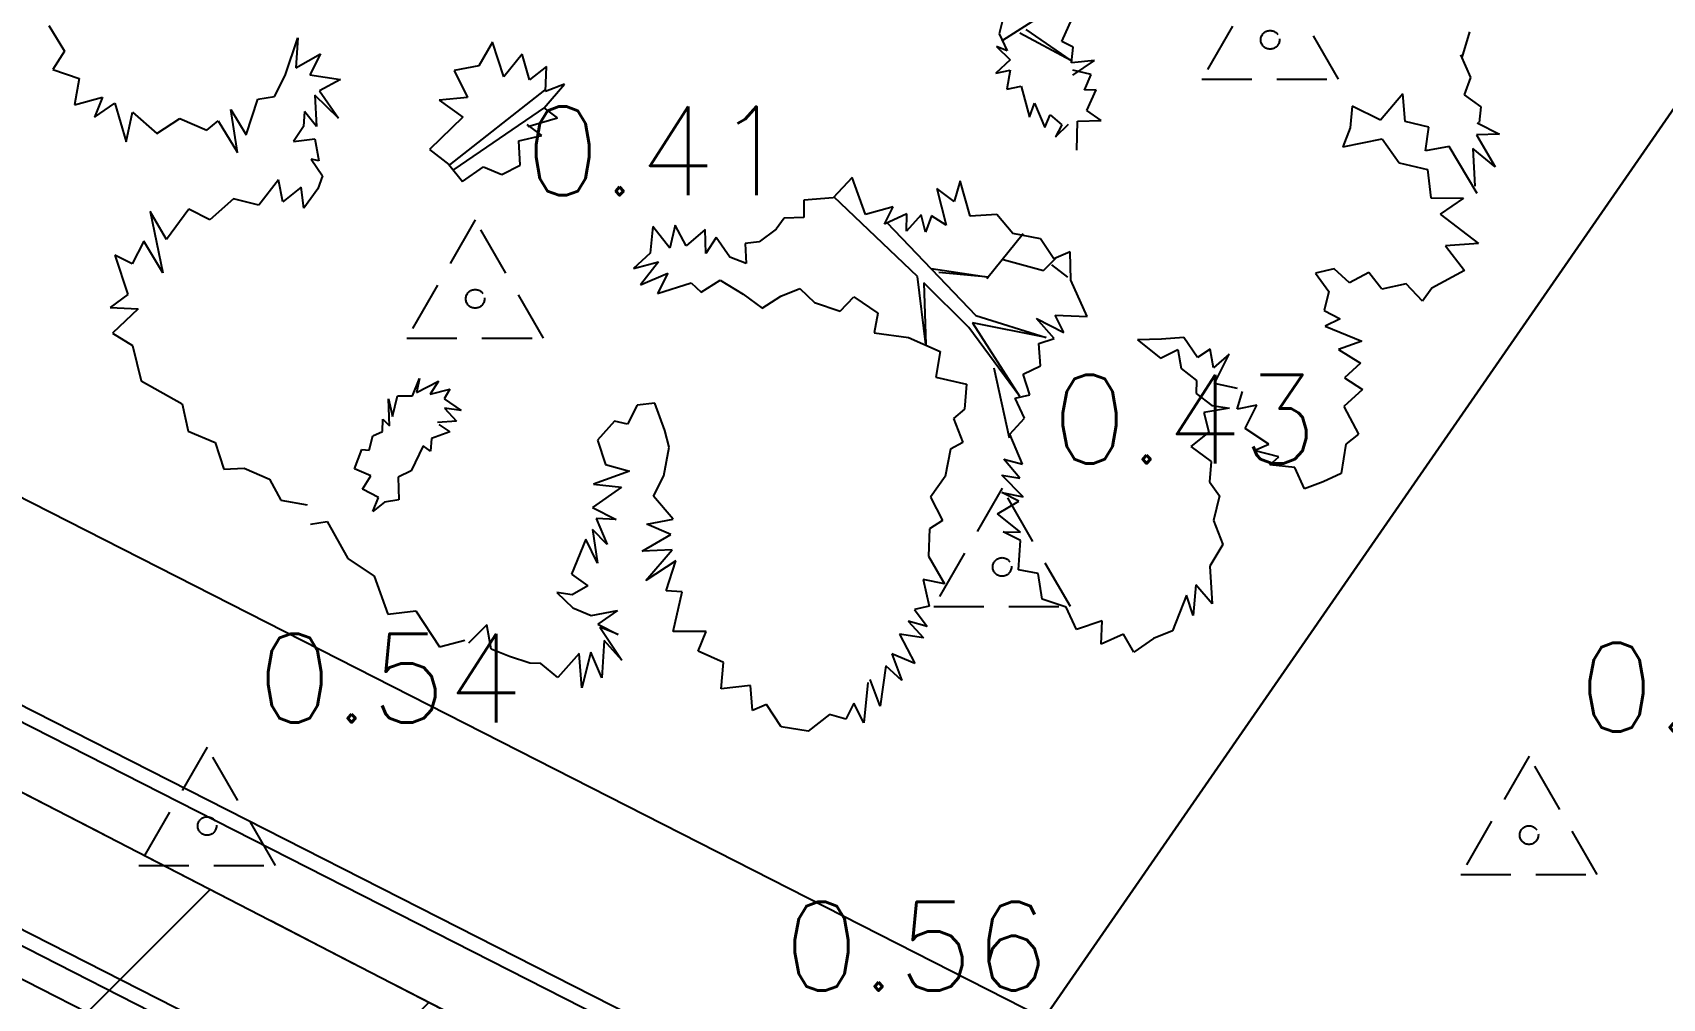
# Model space of a CAD drawing. Header units: metres. Extents: x 543100 to 543604, y 9574012 to 9574398.
# Drawn here: x 543260.08 to 543271.11, y 9574297.28 to 9574303.81 of the extents above; entities that cross this region are included whole.
import ezdxf

# ---------------------------------------------------------------- set-up
doc = ezdxf.new("R2010")
doc.units = ezdxf.units.M
doc.header["$LTSCALE"] = 0.1
for name, pattern in [('CONTINUO', [0]), ('DASHED2', [9.524999999999999, 6.35, -3.175]), ('HIDDEN', [9.524999999999999, 6.35, -3.175])]:
    doc.linetypes.add(name, pattern=pattern)
for name, color, linetype in [('#PROJ_PLATOS', 2, 'HIDDEN'), ('C-TOPO-TEXT', 7, 'Continuous'), ('HACHURA', 1, 'Continuous'), ('IMPL_MEIO FIO', 8, 'Continuous'), ('IMPL_VEGETAÇÃO', 8, 'Continuous'), ('IMPLANTAÇÃO', 1, 'Continuous'), ('MalhaTriTG', 7, 'CONTINUO'), ('PROJ_PLATOS', 2, 'DASHED2'), ('XREF_IMPLNTACAO', 2, 'Continuous')]:
    doc.layers.add(name, color=color, linetype=linetype)
doc.layers.get('IMPLANTAÇÃO').off()
doc.styles.get("Standard").update_dxf_attribs({"font": 'simplex.shx'})

# ---------------------------------------------------------------- blocks, each defined once
blk = doc.blocks.new('A$C76815E95')
at = {"layer": 'HACHURA'}
h = blk.add_hatch(dxfattribs=at)
h.set_pattern_fill('ANSI31', color=1, scale=0.5, style=0)
h.set_pattern_definition([(45, (-56.71623454557266, -140.2760906778276), (-1.122532015133644, 1.122532015133644), [])])
h.paths.add_polyline_path([(78.50253660278395, -21.53023425675929), (78.1706479433924, -22.02040452882648), (30.00293476006482, -129.1186275184155), (23.85615117452107, -140.2760906778276), (-56.71623454557266, -83.83502537757158), (-56.29154449922498, -82.40403590723872), (-2.601691384217702, 20.28950879722834), (78.41679475666024, -21.48937489651144)])
at = {"layer": 'HACHURA', "color": 8, "elevation": 30.47163635617762, "flags": 128}
blk.add_lwpolyline([(78.50253660278395, -21.53023425675929), (78.1706479433924, -22.02040452882648), (30.00293476006482, -129.1186275184155), (23.85615117452107, -140.2760906778276), (-56.71623454557266, -83.83502537757158), (-56.29154449922498, -82.40403590723872), (-2.601691384217702, 20.28950879722834), (78.41679475666024, -21.48937489651144)], close=True, dxfattribs=at)
blk = doc.blocks.new('ARBOL03P')
at = {"layer": 'IMPL_VEGETAÇÃO', "color": 1}
for p, q in [((-0.2843153959352609, 2.110372033186306), (-0.2576477150477867, 2.250471277042638)), ((-0.2576477150477867, 2.250471277042638), (-0.2076458133837704, 2.167078869985297)), ((-0.2076458133837704, 2.167078869985297), (-0.1676442920525583, 2.250471277042638)), ((-0.1676442920525583, 2.250471277042638), (-0.07764086905732981, 2.187093047679059)), ((-0.5419637172008454, 2.09975845410628), (-0.4823066550176254, 2.191598403696703)), ((-0.4823066550176254, 2.191598403696703), (-0.5006626741509237, 2.108942449065323)), ((-0.3876526593742273, 2.180421655114473), (-0.4743226222585211, 2.043658107540433)), ((-0.07764086905732981, 2.187093047679059), (-0.03097242750424911, 2.180421655114473)), ((-0.03097242750424911, 2.180421655114473), (-0.05430664828078946, 2.1137077294686)), ((0.3523754852532051, 2.1137077294686), (0.4057108470281552, 2.190428743961353)), ((0.4057108470281552, 2.190428743961353), (0.4490458284703021, 2.170414566267591)), ((0.4490458284703021, 2.170414566267591), (0.532382331243662, 2.197100136525941)), ((0.532382331243662, 2.197100136525941), (0.5790507727967427, 2.160407477420711)), ((-0.574086750684117, 2.085982461667718), (-0.574086750684117, 2.159454421340055)), ((-0.574086750684117, 2.159454421340055), (-0.5419637172008454, 2.09975845410628)), ((-0.5006626741509237, 2.108942449065323), (-0.4042935737011089, 2.164046418819576)), ((-0.3143165369336707, 2.063672285234195), (-0.3576515183758175, 2.150400388573829)), ((-0.3576515183758175, 2.150400388573829), (-0.2843153959352609, 2.110372033186306)), ((0.2757059027017146, 2.077015070363369), (0.2823728229235831, 2.140393299726948)), ((0.2823728229235831, 2.140393299726948), (0.3523754852532051, 2.1137077294686)), ((0.5790507727967427, 2.160407477420711), (0.6223857542388904, 2.120379122033186)), ((-0.6309952474724376, 2.01363684099979), (-0.6209948671396344, 2.073679374081077)), ((-0.6209948671396344, 2.073679374081077), (-0.5776598856974875, 2.090357855492544)), ((-0.05430664828078946, 2.1137077294686), (-0.007638206727707875, 2.057000892669607)), ((0.1657017190408796, 1.956930004200799), (0.1557013387080763, 2.073679374081077)), ((0.1557013387080763, 2.073679374081077), (0.2090367004830265, 2.023643929846672)), ((0.2090367004830265, 2.023643929846672), (0.215703620704895, 2.100364944339424)), ((0.215703620704895, 2.100364944339424), (0.2757059027017146, 2.077015070363369)), ((0.6223857542388904, 2.120379122033186), (0.5790507727967427, 2.067007981516489)), ((-0.4743226222585211, 2.043658107540433), (-0.4309876408163742, 1.986951270741442)), ((-0.3843191992632935, 2.016972537282084), (-0.3143165369336707, 2.063672285234195)), ((-0.007638206727707875, 2.057000892669607), (-0.03430588761518294, 2.000294055870616)), ((0.5790507727967427, 2.067007981516489), (0.6057184536842186, 1.996958359588322)), ((0.9527369284780445, 1.974431579500105), (1.049150555687259, 2.031181737030036)), ((1.049150555687259, 2.031181737030036), (1.020793606508079, 1.963081547994119)), ((-0.7309990508004685, 1.950258611636211), (-0.6843306092473878, 2.006965448435204)), ((-0.6843306092473878, 2.006965448435204), (-0.6309952474724376, 2.01363684099979)), ((-0.4309876408163742, 1.986951270741442), (-0.4976568430350614, 1.963601396765385)), ((-0.364318438597687, 1.933580130224743), (-0.3843191992632935, 2.016972537282084)), ((-0.03430588761518294, 2.000294055870616), (0.01902947415976719, 1.963601396765385)), ((0.1257001977096674, 1.933580130224743), (0.1257001977096674, 1.986951270741442)), ((0.1257001977096674, 1.986951270741442), (0.1657017190408796, 1.956930004200799)), ((0.6057184536842186, 1.996958359588322), (0.572383852574875, 2.010301144717498)), ((0.572383852574875, 2.010301144717498), (0.5890511531295459, 1.936915826507037)), ((0.8279663520896516, 1.923356437723167), (0.879008860612176, 1.980106595253099)), ((0.879008860612176, 1.980106595253099), (0.9527369284780445, 1.974431579500105)), ((1.020793606508079, 1.963081547994119), (1.105864454045619, 1.997131642512078)), ((1.105864454045619, 1.997131642512078), (1.060493335358931, 1.951731516488134)), ((-0.8035369898503459, 1.943630539802563), (-0.7255239085338285, 1.957406532241126)), ((-0.4976568430350614, 1.963601396765385), (-0.4809895424803905, 1.89355177483722)), ((-0.4043199599288991, 1.856859115731988), (-0.364318438597687, 1.933580130224743)), ((0.01902947415976719, 1.963601396765385), (0.002362173605095386, 1.903558863684101)), ((0.06903137582378349, 1.920237345095569), (0.1257001977096674, 1.933580130224743)), ((0.5523830919092685, 1.96693709304768), (0.5423827115764652, 1.883544685990338)), ((0.5890511531295459, 1.936915826507037), (0.5523830919092685, 1.96693709304768)), ((1.060493335358931, 1.951731516488134), (1.173921132075654, 1.963081547994119)), ((1.173921132075654, 1.963081547994119), (1.219292250762342, 1.923356437723167)), ((-0.4809895424803905, 1.89355177483722), (-0.5509922048100115, 1.850187723167402)), ((0.002362173605095386, 1.903558863684101), (0.03903023482537371, 1.860194812014284)), ((0.03903023482537371, 1.860194812014284), (0.06903137582378349, 1.920237345095569)), ((0.5423827115764652, 1.883544685990338), (0.4657131290249747, 1.883544685990338)), ((0.4657131290249747, 1.883544685990338), (0.5023811902452522, 1.836844938038227)), ((0.7315527248804372, 1.860931264440244), (0.7542382842237831, 1.906331390464188)), ((0.7542382842237831, 1.906331390464188), (0.8279663520896516, 1.923356437723167)), ((1.219292250762342, 1.923356437723167), (1.281677538956538, 1.889306343205209)), ((1.281677538956538, 1.889306343205209), (1.247649199941522, 1.838231201428271)), ((-0.5509922048100115, 1.850187723167402), (-0.4509884014819807, 1.826837849191347)), ((-0.3309838374883434, 1.763459619827768), (-0.4043199599288991, 1.856859115731988)), ((0.5023811902452522, 1.836844938038227), (0.4490458284703021, 1.826837849191347)), ((0.6634960468504048, 1.764455996639362), (0.6748388265220768, 1.838231201428271)), ((0.6748388265220768, 1.838231201428271), (0.7315527248804372, 1.860931264440244)), ((1.247649199941522, 1.838231201428271), (1.304363098299882, 1.792831075404327)), ((-0.4509884014819807, 1.826837849191347), (-0.4509884014819807, 1.733438353287124)), ((0.4479832330886335, 1.809856122663306), (0.4649974025961425, 1.741755933627389)), ((0.527382690790339, 1.764455996639362), (0.5103685212828308, 1.8155311384163)), ((0.5103685212828308, 1.8155311384163), (0.55573963996952, 1.753105965133376)), ((0.55573963996952, 1.753105965133376), (0.6011107586562083, 1.792831075404327)), ((0.6011107586562083, 1.792831075404327), (0.6634960468504048, 1.764455996639362)), ((1.304363098299882, 1.792831075404327), (1.241977810105686, 1.764455996639362)), ((-0.4509884014819807, 1.733438353287124), (-0.3909861194851612, 1.75678822726318)), ((-0.3909861194851612, 1.75678822726318), (-0.3309838374883434, 1.763459619827768)), ((0.4649974025961425, 1.741755933627389), (0.368583775386929, 1.741755933627389)), ((0.368583775386929, 1.741755933627389), (0.4252976737452894, 1.719055870615418)), ((0.5160399111186669, 1.707705839109431), (0.527382690790339, 1.764455996639362)), ((1.241977810105686, 1.764455996639362), (1.298691708464046, 1.707705839109431)), ((0.4252976737452894, 1.719055870615418), (0.3799265550586011, 1.685005776097459)), ((0.4706687924319777, 1.633930634320522), (0.4820115721036498, 1.690680791850451)), ((0.4820115721036498, 1.690680791850451), (0.5160399111186669, 1.707705839109431)), ((1.298691708464046, 1.707705839109431), (1.253320589777358, 1.650955681579501)), ((0.3799265550586011, 1.685005776097459), (0.4196262839094533, 1.662305713085487)), ((0.4196262839094533, 1.662305713085487), (0.3855979448944371, 1.599880539802563)), ((1.253320589777358, 1.650955681579501), (1.26466336944903, 1.57718047679059)), ((0.3855979448944371, 1.599880539802563), (0.4196262839094533, 1.543130382272632)), ((0.4252976737452894, 1.599880539802563), (0.4706687924319777, 1.633930634320522)), ((0.4706687924319777, 1.565830445284605), (0.4252976737452894, 1.599880539802563)), ((0.4196262839094533, 1.543130382272632), (0.4536546229244705, 1.480705208989709)), ((0.4536546229244705, 1.480705208989709), (0.4706687924319777, 1.565830445284605)), ((1.26466336944903, 1.57718047679059), (1.202278081254832, 1.531780350766646)), ((1.202278081254832, 1.531780350766646), (1.219292250762342, 1.475030193236715)), ((1.219292250762342, 1.475030193236715), (1.139892793060636, 1.440980098718756)), ((1.117207233717291, 1.429630067212771), (1.100193064209783, 1.344504830917875)), ((1.139892793060636, 1.384229941188827), (1.117207233717291, 1.429630067212771)), ((1.139892793060636, 1.440980098718756), (1.139892793060636, 1.384229941188827)), ((0.9754224878213895, 1.35585486242386), (0.9470655386422093, 1.287754673387943)), ((0.9924366573288976, 1.304779720646922), (0.9754224878213895, 1.35585486242386)), ((1.020793606508079, 1.389904956941819), (0.9924366573288976, 1.304779720646922)), ((1.037807776015587, 1.327479783658895), (1.020793606508079, 1.389904956941819)), ((1.100193064209783, 1.344504830917875), (1.037807776015587, 1.384229941188827)), ((1.037807776015587, 1.384229941188827), (1.037807776015587, 1.327479783658895)), ((0.4593260127603056, 1.31612975215291), (0.3855979448944371, 1.22532950010502)), ((0.4990257416111588, 1.231004515858014), (0.4593260127603056, 1.31612975215291)), ((0.9357227589705372, 1.344504830917875), (0.8733374707763399, 1.270729626128964)), ((0.9470655386422093, 1.287754673387943), (0.9357227589705372, 1.344504830917875)), ((1.463162013703293, 1.253704578869987), (1.491518962882473, 1.310454736399916)), ((1.491518962882473, 1.310454736399916), (1.502861742554146, 1.253704578869987)), ((1.502861742554146, 1.253704578869987), (1.52554730189749, 1.31612975215291)), ((1.52554730189749, 1.31612975215291), (1.548232861240834, 1.248029563116993)), ((1.548232861240834, 1.248029563116993), (1.604946759599194, 1.327479783658895)), ((1.604946759599194, 1.327479783658895), (1.61061814943503, 1.253704578869987)), ((1.61061814943503, 1.253704578869987), (1.667332047793392, 1.31612975215291)), ((1.667332047793392, 1.31612975215291), (1.650317878285883, 1.253704578869987)), ((0.5330540806261759, 1.276404641881958), (0.4990257416111588, 1.231004515858014)), ((0.5330540806261759, 1.18560438983407), (0.5330540806261759, 1.276404641881958)), ((0.5614110298053552, 1.259379594622978), (0.5330540806261759, 1.18560438983407)), ((0.5954393688203723, 1.22532950010502), (0.5614110298053552, 1.259379594622978)), ((0.6521532671787327, 1.259379594622978), (0.5954393688203723, 1.22532950010502)), ((0.697524385865421, 1.22532950010502), (0.6521532671787327, 1.259379594622978)), ((0.7428955045521093, 1.270729626128964), (0.697524385865421, 1.22532950010502)), ((0.7202975262952149, 1.139337849191347), (0.8839333670805694, 1.273978680949381)), ((0.7712524537312904, 1.236679531611007), (0.7428955045521093, 1.270729626128964)), ((0.8109521825821435, 1.287754673387943), (0.7712524537312904, 1.236679531611007)), ((0.8733374707763399, 1.270729626128964), (0.8109521825821435, 1.287754673387943)), ((1.304363098299882, 1.219654484352028), (1.355405606822407, 1.299104704893931)), ((1.355405606822407, 1.299104704893931), (1.372419776329915, 1.236679531611007)), ((1.372419776329915, 1.236679531611007), (1.434805064524113, 1.287754673387943)), ((1.434805064524113, 1.287754673387943), (1.463162013703293, 1.253704578869987)), ((1.650317878285883, 1.253704578869987), (1.763745675002605, 1.293429689140937)), ((1.763745675002605, 1.293429689140937), (1.707031776644245, 1.231004515858014)), ((1.718624356935287, 1.229362967464962), (1.83013545073576, 1.273032896208805)), ((1.83013545073576, 1.273032896208805), (1.7913489833269, 1.219658538855221)), ((0.3855979448944371, 1.22532950010502), (0.3118698770285677, 1.18560438983407)), ((0.3712077326197907, 1.15389361478681), (0.3821167886721479, 1.212116677168662)), ((0.6060402125423128, 1.021592102499475), (0.5701945220881885, 1.236809493803823)), ((0.5701945220881885, 1.236809493803823), (0.6293887258589059, 1.022891724427642)), ((0.6293887258589059, 1.022891724427642), (0.7602973984871904, 1.244867149758455)), ((0.7602973984871904, 1.244867149758455), (0.6475704859461677, 1.019252783028776)), ((1.145564182896472, 1.145879279563117), (1.19093530158316, 1.208304452846041)), ((1.19093530158316, 1.208304452846041), (1.230635030434014, 1.18560438983407)), ((1.230635030434014, 1.18560438983407), (1.304363098299882, 1.219654484352028)), ((1.7913489833269, 1.219658538855221), (1.844680376014082, 1.219658538855221)), ((1.844680376014082, 1.219658538855221), (1.854376992866298, 1.171136395806508)), ((0.3118698770285677, 1.18560438983407), (0.3515696058794209, 1.151554295316111)), ((0.396662196741957, 1.139337849191347), (0.3421169164801725, 1.157532556185676)), ((1.854376992866298, 1.171136395806508), (1.927101619257909, 1.137170895672409)), ((0.3515696058794209, 1.151554295316111), (0.3175412668644046, 1.089129122033187)), ((0.4221166608641234, 1.019252783028776), (0.396662196741957, 1.139337849191347)), ((0.7996094029104714, 1.089129122033187), (0.8676660809405039, 1.117504200798153)), ((0.8676660809405039, 1.117504200798153), (0.9073658097913562, 1.100479153539173)), ((0.9073658097913562, 1.100479153539173), (0.9584083183138814, 1.157229311069104)), ((0.9584083183138814, 1.157229311069104), (0.9924366573288976, 1.134529248057132)), ((0.9924366573288976, 1.134529248057132), (1.071836115030603, 1.157229311069104)), ((1.071836115030603, 1.157229311069104), (1.145564182896472, 1.145879279563117)), ((1.927101619257909, 1.137170895672409), (1.951343161388447, 1.059535466794469)), ((-0.07628674903691124, 1.090472064692292), (-0.08304052392525918, 1.039786809493804)), ((-0.04251787459517331, 1.029649758454107), (-0.07628674903691124, 1.090472064692292)), ((0.03515053662082401, 1.066818945599664), (-0.04251787459517331, 1.029649758454107)), ((0.3175412668644046, 1.089129122033187), (0.3402268262077488, 1.009678901491283)), ((0.8222949622538156, 0.9983288699852979), (0.7996094029104714, 1.089129122033187)), ((-0.08304052392525918, 1.039786809493804), (-0.150578272808735, 1.036407792480571)), ((-0.150578272808735, 1.036407792480571), (-0.1336938355878665, 1.005996639361479)), ((0.3275715084103634, 1.037447490023104), (0.4948437012131706, 1.001058076034447)), ((0.480580295952878, 0.6628964503255625), (0.6060402125423128, 1.021592102499475)), ((0.6475704859461677, 1.019252783028776), (0.5893888536669305, 0.8409446544843524)), ((1.951343161388447, 1.059535466794469), (1.912556693979587, 0.9916044665262715)), ((-0.1573320476970821, 0.9553113841629912), (-0.2248697965805579, 0.9924805713085494)), ((-0.2248697965805579, 0.9924805713085494), (-0.1877240346946465, 0.9350372820835959)), ((-0.1336938355878665, 1.005996639361479), (-0.1843471472504721, 1.002617622348247)), ((-0.1843471472504721, 1.002617622348247), (-0.170839597473778, 0.9485533501365264)), ((0.02839676173247696, 0.9924805713085494), (-0.02225654993013038, 1.009375656374711)), ((-0.02225654993013038, 0.9485533501365264), (-0.01212588759760891, 0.9924805713085494)), ((-0.01212588759760891, 0.9924805713085494), (0.02839676173247696, 0.9924805713085494)), ((0.3402268262077488, 1.009678901491283), (0.3118698770285677, 0.9415787124553665)), ((0.5421162774400505, 0.8409446544843524), (0.487570997178266, 1.004697017433313)), ((0.487570997178266, 1.004697017433313), (0.5421162774400505, 0.8664172442764135)), ((0.7485668943879462, 0.975628806973325), (0.8222949622538156, 0.9983288699852979)), ((0.7542382842237831, 0.8734785234194495), (0.7485668943879462, 0.975628806973325)), ((1.912556693979587, 0.9916044665262715), (1.94649485296234, 0.9624911806970449)), ((-0.1877240346946465, 0.9350372820835959), (-0.2316235714689059, 0.9181421970174339)), ((-0.2316235714689059, 0.9181421970174339), (-0.2316235714689059, 0.8809730098718758)), ((-0.214739683961116, 0.7699852972064694), (-0.1934394015768017, 0.929838794370931)), ((-0.1934394015768017, 0.929838794370931), (-0.1969894486408537, 0.7593283973955058)), ((-0.03238721226265184, 0.891110060911573), (0.01826609939995549, 0.9519323671497588)), ((0.01826609939995549, 0.9519323671497588), (-0.02225654993013038, 0.9485533501365264)), ((0.3118698770285677, 0.9415787124553665), (0.3515696058794209, 0.8734785234194495)), ((0.7493883424348331, 0.9282792480571311), (0.5821161496320268, 0.8154720646922913)), ((0.5893888536669305, 0.8409446544843524), (0.7493883424348331, 0.9282792480571311)), ((1.94649485296234, 0.9624911806970449), (1.883466843422942, 0.9236734662580739)), ((1.883466843422942, 0.9236734662580739), (1.931949927684018, 0.8508902516850059)), ((-0.2316235714689059, 0.8809730098718758), (-0.3059150952407297, 0.8775939928586434)), ((-0.05940231181604272, 0.8336667716866204), (0.01151232451160755, 0.8978680949380387)), ((0.01151232451160755, 0.8978680949380387), (-0.03238721226265184, 0.891110060911573)), ((0.3515696058794209, 0.8734785234194495), (0.2721701481777146, 0.7997033186305407)), ((0.7882666232387994, 0.7770032556185678), (0.7542382842237831, 0.8734785234194495)), ((-0.3283411900107946, 0.8268220961982777), (-0.1543888838722243, 0.7238053980256254)), ((-0.03238721226265184, 0.7998766015542955), (-0.05940231181604272, 0.8336667716866204)), ((0.3232126567002407, 0.748628176853603), (0.4082835042377813, 0.8224033816425127)), ((0.4082835042377813, 0.8224033816425127), (0.4026121144019452, 0.771328239865575)), ((1.931949927684018, 0.8508902516850059), (1.859225301292405, 0.8217769658557783)), ((1.859225301292405, 0.8217769658557783), (1.864073609718512, 0.7392893226729678)), ((-0.0864174113694327, 0.7829815164881326), (-0.03238721226265184, 0.7998766015542955)), ((-0.05940231181604272, 0.7491913463558086), (-0.0864174113694327, 0.7829815164881326)), ((0.2721701481777146, 0.7997033186305407), (0.3345554363719128, 0.8110533501365262)), ((0.3345554363719128, 0.8110533501365262), (0.3232126567002407, 0.748628176853603)), ((0.4026121144019452, 0.771328239865575), (0.4536546229244705, 0.7770032556185678)), ((0.4536546229244705, 0.7770032556185678), (0.4139548940736173, 0.7429531611006093)), ((0.5821161496320268, 0.8154720646922913), (0.4839346451608133, 0.4879673387943715)), ((0.7315527248804372, 0.7599782083595885), (0.7882666232387994, 0.7770032556185678)), ((-0.1674627100296036, 0.7052641251837857), (-0.1336938355878665, 0.7491913463558086)), ((-0.1336938355878665, 0.7491913463558086), (-0.1303169481436921, 0.7154011762234829)), ((-0.1303169481436921, 0.7154011762234829), (-0.1134325109228236, 0.769465448435203)), ((-0.1134325109228236, 0.769465448435203), (-0.05940231181604272, 0.7491913463558086)), ((0.4139548940736173, 0.7429531611006093), (0.4763401822678146, 0.72592811384163)), ((0.4763401822678146, 0.72592811384163), (0.4309690635811254, 0.703228050829658)), ((0.7202099452087651, 0.6748529720646923), (0.7315527248804372, 0.7599782083595885)), ((1.864073609718512, 0.7392893226729678), (1.801045600179116, 0.7344371083680956)), ((1.801045600179116, 0.7344371083680956), (1.844680376014082, 0.6470972508804138)), ((-0.2113622468038638, 0.6951270741440885), (-0.1674627100296036, 0.7052641251837857)), ((0.4309690635811254, 0.703228050829658), (0.4876829619394867, 0.6578279248057131)), ((0.4876829619394867, 0.6578279248057131), (0.4309690635811254, 0.6578279248057131)), ((0.4309690635811254, 0.6578279248057131), (0.4876829619394867, 0.5954027515227898)), ((0.7769238435671273, 0.6578279248057131), (0.7202099452087651, 0.6748529720646923)), ((0.7882666232387994, 0.5783777042638105), (0.7769238435671273, 0.6578279248057131)), ((1.844680376014082, 0.6470972508804138), (1.728320973787502, 0.6179839650511862)), ((0.4876829619394867, 0.5954027515227898), (0.4082835042377813, 0.5102775152278936)), ((1.728320973787502, 0.6179839650511862), (1.747714207491931, 0.5743140363073449)), ((0.7712524537312904, 0.5216275467338791), (0.7882666232387994, 0.5783777042638105)), ((1.747714207491931, 0.5063830360391472), (1.631354805265351, 0.5354963218683748)), ((1.631354805265351, 0.5354963218683748), (1.67498958110032, 0.4578608929904346)), ((1.747714207491931, 0.5743140363073449), (1.655596347395889, 0.559757393392732)), ((1.655596347395889, 0.559757393392732), (1.747714207491931, 0.5063830360391472)), ((1.931949927684018, 0.4481564643806921), (1.990129628797307, 0.5500529647829895)), ((1.990129628797307, 0.5500529647829895), (1.961039778240663, 0.4772697502099197)), ((0.4082835042377813, 0.5102775152278936), (0.4876829619394867, 0.4875774522159206)), ((0.4876829619394867, 0.4875774522159206), (0.5330540806261759, 0.4138022474270118)), ((0.8166235724179796, 0.4819024364629287), (0.7712524537312904, 0.5216275467338791)), ((1.548933562021523, 0.4966786074294047), (1.514995403038771, 0.4141909642465942)), ((1.597416646282598, 0.4335998214660792), (1.548933562021523, 0.4966786074294047)), ((1.67498958110032, 0.4578608929904346), (1.592568337856491, 0.5112352503440194)), ((1.592568337856491, 0.5112352503440194), (1.597416646282598, 0.4335998214660792)), ((1.927101619257909, 0.4384520357709505), (1.927101619257909, 0.5063830360391472)), ((1.927101619257909, 0.5063830360391472), (1.931949927684018, 0.4481564643806921)), ((1.961039778240663, 0.4772697502099197), (2.06285425518892, 0.5209396789537619)), ((2.06285425518892, 0.5209396789537619), (2.009522862501738, 0.4578608929904346)), ((0.5330540806261759, 0.4138022474270118), (0.5784251993128642, 0.4365023104389847)), ((0.5784251993128642, 0.4365023104389847), (0.6067821484920444, 0.385427168662047)), ((0.8733374707763399, 0.4478523419449703), (0.8166235724179796, 0.4819024364629287)), ((0.8619946911046679, 0.3797521529090533), (0.8733374707763399, 0.4478523419449703)), ((1.912556693979587, 0.4093387499417229), (1.864073609718512, 0.4724175359050493)), ((1.864073609718512, 0.4724175359050493), (1.927101619257909, 0.4384520357709505)), ((2.009522862501738, 0.4578608929904346), (2.116185647876103, 0.4821219645147918)), ((2.116185647876103, 0.4821219645147918), (2.028916096206167, 0.4287476071612071)), ((1.364697841829438, 0.3899298927222379), (1.325911374420578, 0.3559643925881391)), ((1.447119085073265, 0.4141909642465942), (1.364697841829438, 0.3899298927222379)), ((1.514995403038771, 0.4141909642465942), (1.447119085073265, 0.4141909642465942)), ((1.917405002405696, 0.3511121782832678), (1.912556693979587, 0.4093387499417229)), ((2.028916096206167, 0.4287476071612071), (2.121033956302211, 0.4044865356368517)), ((2.121033956302211, 0.4044865356368517), (2.106489031023889, 0.3414077496735262)), ((0.6067821484920444, 0.385427168662047), (0.6464818773428966, 0.3797521529090533)), ((0.6464818773428966, 0.3797521529090533), (0.7031957757012579, 0.3513770741440885)), ((0.7031957757012579, 0.3513770741440885), (0.7258813350446021, 0.31732697962613)), ((0.7258813350446021, 0.31732697962613), (0.7769238435671273, 0.3457020583910948)), ((0.7769238435671273, 0.3457020583910948), (0.7825952334029624, 0.2946269166141571)), ((0.8563233012688318, 0.3003019323671507), (0.8619946911046679, 0.3797521529090533)), ((1.325911374420578, 0.3559643925881391), (1.267731673307287, 0.2928856066248136)), ((1.626506496839244, 0.2686245351004564), (1.626506496839244, 0.3462599639783965)), ((1.626506496839244, 0.3462599639783965), (1.650748038969782, 0.2928856066248136)), ((1.650748038969782, 0.2928856066248136), (1.704079431656965, 0.3559643925881391)), ((1.704079431656965, 0.3559643925881391), (1.684686197952534, 0.2977378209296839)), ((1.684686197952534, 0.2977378209296839), (1.767107441196362, 0.3559643925881391)), ((1.767107441196362, 0.3559643925881391), (1.718624356935287, 0.2928856066248136)), ((1.83013545073576, 0.3025900352345552), (1.839832067587976, 0.3608166068930112)), ((1.839832067587976, 0.3608166068930112), (1.883466843422942, 0.3317033210637828)), ((1.898011768701265, 0.2880333923199414), (1.917405002405696, 0.3511121782832678)), ((2.106489031023889, 0.3414077496735262), (2.121033956302211, 0.3122944638442986)), ((0.7825952334029624, 0.2946269166141571), (0.7485668943879462, 0.2322017433312338)), ((0.9130371996271922, 0.2662518378491923), (0.8563233012688318, 0.3003019323671507)), ((1.267731673307287, 0.2928856066248136), (1.296821523863931, 0.2492156778809722)), ((1.49560216933434, 0.2443634635761009), (1.481057244056018, 0.317146678149169)), ((1.481057244056018, 0.317146678149169), (1.563478487299847, 0.2395112492712288)), ((1.563478487299847, 0.2395112492712288), (1.5343886367432, 0.317146678149169)), ((1.5343886367432, 0.317146678149169), (1.626506496839244, 0.2686245351004564)), ((1.718624356935287, 0.2928856066248136), (1.83013545073576, 0.3025900352345552)), ((1.883466843422942, 0.3317033210637828), (1.898011768701265, 0.2880333923199414)), ((2.121033956302211, 0.3122944638442986), (2.130730573154427, 0.2492156778809722)), ((0.9016944199555201, 0.2265267275782401), (0.9130371996271922, 0.2662518378491923)), ((1.296821523863931, 0.2492156778809722), (1.359849533403331, 0.2492156778809722)), ((1.359849533403331, 0.2492156778809722), (1.369546150255545, 0.2103979634420012)), ((1.442270776647158, 0.1909891062225162), (1.49560216933434, 0.2443634635761009)), ((2.130730573154427, 0.2492156778809722), (2.135578881580534, 0.1909891062225162)), ((0.8052807927463075, 0.2265267275782401), (0.7428955045521093, 0.1924766330602816)), ((0.7485668943879462, 0.2322017433312338), (0.8052807927463075, 0.2265267275782401)), ((0.9754224878213895, 0.1527515227893304), (0.9016944199555201, 0.2265267275782401)), ((1.369546150255545, 0.2103979634420012), (1.442270776647158, 0.1909891062225162)), ((0.7428955045521093, 0.1924766330602816), (0.8109521825821435, 0.1641015542953168)), ((0.8109521825821435, 0.1641015542953168), (0.7712524537312904, 0.1073513967653854)), ((0.9754224878213895, 0.09600136525939984), (0.9073658097913562, 0.1527515227893304)), ((0.9073658097913562, 0.1527515227893304), (0.9754224878213895, 0.1527515227893304)), ((2.135578881580534, 0.1909891062225162), (2.077399180467243, 0.1473191774786757)), ((2.077399180467243, 0.1473191774786757), (2.150123806858856, 0.1230581059543185)), ((0.7712524537312904, 0.1073513967653854), (0.8393091317613237, 0.1243764440243647)), ((0.8393091317613237, 0.1243764440243647), (0.8052807927463075, 0.05060123923545579)), ((0.9413941488063724, 0.05627625498844857), (0.8903516402838481, 0.1130264125183791)), ((0.8903516402838481, 0.1130264125183791), (0.9754224878213895, 0.09600136525939984)), ((2.199346564482497, 0.05146765385423269), (2.147136465380219, 0.1095174333123294)), ((0.8052807927463075, 0.05060123923545579), (0.879008860612176, 0.0789763180004206)), ((0.879008860612176, 0.0789763180004206), (0.9413941488063724, 0.05627625498844857)), ((2.135534221135268, -0.05882692711615167), (2.199346564482497, 0.05146765385423269)), ((2.181943198115071, -0.1284866624658685), (2.135534221135268, -0.05882692711615167)), ((2.100727488400416, -0.2155613316530136), (2.181943198115071, -0.1284866624658685)), ((1.538900559005882, -0.2689757929006507), (1.547038511427102, -0.2078935622768321)), ((1.547038511427102, -0.2078935622768321), (1.56331441626954, -0.2547232724217596)), ((1.56331441626954, -0.2547232724217596), (1.581624809217283, -0.2058574879227049)), ((1.581624809217283, -0.2058574879227049), (1.610107642691549, -0.2547232724217596)), ((1.614176618902158, -0.2486150493593779), (1.618245595112768, -0.2099296366309593)), ((1.618245595112768, -0.2099296366309593), (1.660969845324168, -0.2486150493593779)), ((1.660969845324168, -0.2486150493593779), (1.69555614311435, -0.2343625288804869)), ((1.69555614311435, -0.2343625288804869), (1.691487166903741, -0.2608314954841418)), ((2.089125244155465, -0.3084409787859688), (2.100727488400416, -0.2155613316530136)), ((1.545004023321797, -0.3117333543373237), (1.506348749321006, -0.2669397185465234)), ((1.506348749321006, -0.2669397185465234), (1.538900559005882, -0.2689757929006507)), ((1.691487166903741, -0.2608314954841418), (1.772866691115931, -0.2587954211300141)), ((1.772866691115931, -0.2587954211300141), (1.807452988906112, -0.2852643877336689)), ((1.807452988906112, -0.2852643877336689), (1.866453143959951, -0.2526871980676324)), ((1.866453143959951, -0.2526871980676324), (1.890867001223608, -0.2873004620877961)), ((1.890867001223608, -0.2873004620877961), (1.931556763329704, -0.3056251312749416)), ((1.55924544005893, -0.3504187670657419), (1.500245285005091, -0.3076612056290693)), ((1.500245285005091, -0.3076612056290693), (1.545004023321797, -0.3117333543373237)), ((1.931556763329704, -0.3056251312749416), (1.886798025012999, -0.3096972799831965)), ((1.886798025012999, -0.3096972799831965), (1.886798025012999, -0.3626352131905057)), ((2.019511778685761, -0.4129305818105435), (2.089125244155465, -0.3084409787859688)), ((0.6374051916896715, -0.395336284946771), (0.5477909655543609, -0.3729197067179602)), ((0.5477909655543609, -0.3729197067179602), (0.5925980786220162, -0.4132695475298198)), ((0.6463666143032025, -0.3460198128433873), (0.6374051916896715, -0.395336284946771)), ((0.7090965725979199, -0.4132695475298198), (0.6463666143032025, -0.3460198128433873)), ((0.7135772839046854, -0.3639530754264357), (0.7046158612911544, -0.4177528631755818)), ((0.7583843969723407, -0.4177528631755818), (0.7135772839046854, -0.3639530754264357)), ((0.8211143552670572, -0.3818863380094846), (0.7583843969723407, -0.4177528631755818)), ((0.870402179641478, -0.4177528631755818), (0.8211143552670572, -0.3818863380094846)), ((1.518555677952834, -0.3605991388363785), (1.55924544005893, -0.3504187670657419)), ((1.573486856796064, -0.3565269901281241), (1.518555677952834, -0.3605991388363785)), ((1.593831737849111, -0.3952124028565422), (1.573486856796064, -0.3565269901281241)), ((1.654866381008254, -0.3809598823776512), (1.593831737849111, -0.3952124028565422)), ((1.683349214482522, -0.3768877336693968), (1.614176618902158, -0.4155731463978154)), ((1.614176618902158, -0.4155731463978154), (1.654866381008254, -0.3809598823776512)), ((1.675211262061302, -0.4033567002730516), (1.683349214482522, -0.3768877336693968)), ((1.886798025012999, -0.3626352131905057), (1.840004798590989, -0.3585630644822513)), ((1.840004798590989, -0.3585630644822513), (1.844073774801599, -0.4115009976895605)), ((0.5925980786220162, -0.4132695475298198), (0.5253874090205333, -0.4446527570501546)), ((0.5906119652676614, -0.4178258244066368), (0.9153395747088524, -0.5682354022264224)), ((0.6362348525445229, -0.394995799201848), (0.9220488228378017, -0.5507771476580547)), ((0.8748828909482436, -0.4760359665704903), (0.870402179641478, -0.4177528631755818)), ((1.707763071746179, -0.3870681054400333), (1.675211262061302, -0.4033567002730516)), ((1.732176929009835, -0.407428848981306), (1.707763071746179, -0.3870681054400333)), ((1.774901179221237, -0.3972484772106695), (1.732176929009835, -0.407428848981306)), ((1.783039131642456, -0.4176092207519426), (1.774901179221237, -0.3972484772106695)), ((1.844073774801599, -0.4115009976895605), (1.783039131642456, -0.4176092207519426)), ((2.048517389298139, -0.4535654274312115), (2.019511778685761, -0.4129305818105435)), ((0.5253874090205333, -0.4446527570501546), (0.5836366560084851, -0.4715526509247279)), ((0.5836366560084851, -0.4715526509247279), (0.5253874090205333, -0.5253524386738739)), ((0.9420935605497265, -0.5119024917365871), (0.8748828909482436, -0.4760359665704903)), ((0.5253874090205333, -0.5253524386738739), (0.6105209238490783, -0.5432857012569228)), ((0.9152092927091333, -0.5701855951314956), (0.9420935605497265, -0.5119024917365871)), ((2.025312900808236, -0.5638600084015959), (2.002108412318336, -0.4883952951060695)), ((0.6105209238490783, -0.5432857012569228), (0.5343488316340643, -0.6195020672348797)), ((0.9017671587888367, -0.64191864546369), (0.9152092927091333, -0.5701855951314956)), ((1.984705045950909, -0.6219097878596931), (2.025312900808236, -0.5638600084015959)), ((0.5343488316340643, -0.6195020672348797), (0.6150016351558438, -0.6239853828806416)), ((0.6150016351558438, -0.6239853828806416), (0.6598087482234991, -0.6822684862755497)), ((0.6598087482234991, -0.6822684862755497), (0.7135772839046854, -0.6105354359433552)), ((0.7135772839046854, -0.6105354359433552), (0.7583843969723407, -0.6822684862755497)), ((0.7583843969723407, -0.6822684862755497), (0.7718265308926373, -0.5970854890060688)), ((0.7718265308926373, -0.5970854890060688), (0.9017671587888367, -0.64191864546369)), ((1.990506168073384, -0.7031794791010286), (1.984705045950909, -0.6219097878596931)), ((2.019511778685761, -0.7554242806133162), (1.990506168073384, -0.7031794791010286)), ((1.961500557461008, -0.813474060071413), (2.019511778685761, -0.7554242806133162)), ((1.967301679583484, -0.900548729258559), (1.961500557461008, -0.813474060071413)), ((1.08553111696723, -0.9411835748792265), (1.114536727579607, -0.8889387733669389)), ((1.114536727579607, -0.8889387733669389), (1.155144582436934, -0.8831337954211298)), ((1.155144582436934, -0.8831337954211298), (1.224758047906638, -0.894743751312749)), ((1.224758047906638, -0.894743751312749), (1.172547948804361, -0.9295736189876074)), ((1.903489336236253, -0.9527935307708457), (1.967301679583484, -0.900548729258559)), ((0.894094086925544, -1.010843310228943), (0.9405030639053464, -0.9237686410417973)), ((0.9405030639053464, -0.9237686410417973), (0.91149745329297, -1.016648288174753)), ((1.027519895742476, -0.9585985087166558), (1.079729994844755, -0.9179636630959878)), ((1.062326628477329, -1.010843310228943), (1.027519895742476, -0.9585985087166558)), ((1.079729994844755, -0.9179636630959878), (1.08553111696723, -0.9411835748792265)), ((1.172547948804361, -0.9295736189876074), (1.236360292151589, -0.9585985087166558)), ((1.236360292151589, -0.9585985087166558), (1.184150193049311, -0.9992333543373233)), ((1.89768821411378, -1.092113001470279), (1.903489336236253, -0.9527935307708457)), ((0.8650884763131668, -1.057283133795421), (0.8360828657007904, -0.9702084646082749)), ((0.8360828657007904, -0.9702084646082749), (0.894094086925544, -1.010843310228943)), ((0.91149745329297, -1.016648288174753), (0.9927131630076245, -0.9702084646082749)), ((0.9927131630076245, -0.9702084646082749), (0.9695086745177228, -1.022453266120563)), ((0.9695086745177228, -1.022453266120563), (1.01011652937505, -1.005038332283133)), ((0.9927131630076245, -0.9702084646082749), (0.9927131630076245, -0.9702084646082749)), ((1.01011652937505, -1.005038332283133), (1.062326628477329, -1.010843310228943)), ((1.184150193049311, -0.9992333543373233), (1.276968147008917, -1.016648288174753)), ((0.8650884763131668, -1.103722957361899), (0.7954750108434627, -1.057283133795421)), ((0.7954750108434627, -1.057283133795421), (0.8650884763131668, -1.057283133795421)), ((1.276968147008917, -1.016648288174753), (1.294371513376342, -1.092113001470279)), ((0.7838727665985115, -1.138552825036756), (0.8650884763131668, -1.103722957361899)), ((1.294371513376342, -1.092113001470279), (1.381388345213473, -1.126942869145137)), ((1.816472504399124, -1.161772736819995), (1.89768821411378, -1.092113001470279)), ((0.8998952090480188, -1.121137891199328), (0.7838727665985115, -1.138552825036756)), ((0.9695086745177228, -1.121137891199328), (0.8998952090480188, -1.121137891199328)), ((0.9985142851301001, -1.161772736819995), (0.9695086745177228, -1.121137891199328)), ((1.108735605457131, -1.144357802982566), (0.9985142851301001, -1.161772736819995)), ((1.166746826681885, -1.144357802982566), (1.062326628477329, -1.219822516278092)), ((1.062326628477329, -1.219822516278092), (1.108735605457131, -1.144357802982566)), ((1.108735605457131, -1.237237450115522), (1.166746826681885, -1.144357802982566)), ((1.381388345213473, -1.126942869145137), (1.381388345213473, -1.196602604494854)), ((1.381388345213473, -1.196602604494854), (1.491609665540505, -1.214017538332283)), ((1.439399566438226, -1.295287229573619), (1.58442761950011, -1.179187670657424)), ((1.58442761950011, -1.179187670657424), (1.526416398275357, -1.27206731779038)), ((1.74685903892942, -1.27206731779038), (1.712052306194568, -1.196602604494854)), ((1.712052306194568, -1.196602604494854), (1.810671382276649, -1.231432472169712)), ((1.810671382276649, -1.231432472169712), (1.816472504399124, -1.161772736819995)), ((1.149343460314459, -1.25465238395295), (1.108735605457131, -1.237237450115522)), ((1.491609665540505, -1.214017538332283), (1.439399566438226, -1.295287229573619)), ((1.601830985867537, -1.330117097248477), (1.688847817704668, -1.243042428061331)), ((1.688847817704668, -1.243042428061331), (1.74685903892942, -1.27206731779038)), ((1.155144582436934, -1.341727053140096), (1.149343460314459, -1.25465238395295)), ((1.526416398275357, -1.27206731779038), (1.601830985867537, -1.27206731779038)), ((1.601830985867537, -1.27206731779038), (1.601830985867537, -1.330117097248477)), ((1.224758047906638, -1.382361898760764), (1.155144582436934, -1.341727053140096)), ((1.201553559416737, -1.475241545893719), (1.224758047906638, -1.382361898760764)), ((1.201553559416737, -1.533291325351816), (1.288570391253868, -1.452021634110481)), ((1.288570391253868, -1.452021634110481), (1.201553559416737, -1.475241545893719)), ((1.265365902763966, -1.568121193026674), (1.201553559416737, -1.533291325351816)), ((1.201553559416737, -1.573926170972484), (1.265365902763966, -1.568121193026674)), ((1.25956478064149, -1.637780928376391), (1.201553559416737, -1.573926170972484)), ((1.184150193049311, -1.66100084015963), (1.25956478064149, -1.637780928376391)), ((1.195752437294262, -1.742270531400966), (1.184150193049311, -1.66100084015963)), ((1.08553111696723, -1.811930266750682), (1.131940093947033, -1.736465553455156)), ((1.131940093947033, -1.736465553455156), (1.195752437294262, -1.742270531400966))]:
    blk.add_line(p, q, dxfattribs=at)
blk = doc.blocks.new('A$C00972E22')
at = {"layer": 'IMPL_MEIO FIO', "color": 1}
for p, q in [((49.72036995273083, 211.5387056767941), (116.7163922431646, 211.5376432128251)), ((49.70088432764169, 210.2878659367561), (116.74739977438, 210.2878659367561)), ((49.7104201890761, 210.1878659371287), (116.8222370876465, 210.1878659371287)), ((49.73021166562103, 208.937865935266), (116.8222358840285, 208.9378659371287)), ((49.73021170997526, 208.9378659371287), (116.8222626402276, 208.9378659371287)), ((49.73349092842545, 208.8378659375012), (116.739484095946, 208.8378659375012)), ((49.73349092842545, 208.6378659382463), (116.739484095946, 208.6378659382463))]:
    blk.add_line(p, q, dxfattribs=at)
at = {"layer": 'IMPL_VEGETAÇÃO', "xscale": 2.286791147988358, "yscale": 2.286791147988358, "zscale": 2.286791147988358, "rotation": 270.0000000000018}
blk.add_blockref('ARBOL03P', (74.98828007699922, 216.9497729446739), dxfattribs=at)
blk = doc.blocks.new('Base_Implantacao')
at = {"layer": 'IMPLANTAÇÃO', "rotation": 333.0393706475627}
blk.add_blockref('A$C00972E22', (543099.8097354489, 9574144.815856133), dxfattribs=at)
at = {"layer": 'MalhaTriTG', "color": 132}
mesh = blk.add_polyface(dxfattribs=at)
corners = [(543224.664, 9574302.936, 30.992), (543210.265, 9574288.67, 31.209), (543216.703, 9574288.465, 31.154), (543213.734, 9574321.335, 30.969), (543218.85, 9574331.345, 30.895), (543226.223, 9574326.207, 30.933), (543224.268, 9574315.932, 31.062), (543219.876, 9574286.567, 30.533), (543193.607, 9574282.384, 31.298), (543227.396, 9574302.372, 30.53), (543227.186, 9574316.359, 31.22), (543239.215, 9574322.014, 30.485), (543230.57, 9574334.709, 30.757), (543225.45, 9574344.044, 30.865), (543250.101, 9574371.359, 30.793), (543235.218, 9574379.328, 30.85), (543243.115, 9574295.416, 30.237), (543260.488, 9574287.844, 29.96), (543254.859, 9574311.797, 30.344), (543254.233, 9574321.821, 30.714), (543271.924, 9574304.366, 30.172), (543267.489, 9574362.43, 30.657), (543240.338, 9574372.751, 30.753), (543240.528, 9574376.308, 30.661), (543253.768, 9574378.732, 30.858), (543253.993, 9574377.599, 30.878), (543254.701, 9574379.306, 30.904), (543255.768, 9574376.437, 30.874), (543276.872, 9574367.935, 30.831), (543257.017, 9574378.285, 30.88)]
mesh.append_faces([[corners[k] for k in face] for face in [(0, 1, 2), (0, 3, 1), (4, 3, 5), (0, 6, 3), (5, 3, 6), (2, 7, 0), (3, 8, 1), (0, 9, 10), (9, 0, 7), (10, 9, 11), (10, 5, 6), (4, 12, 13), (4, 5, 12), (11, 12, 5), (13, 12, 14), (5, 10, 11), (6, 0, 10), (3, 4, 15), (15, 4, 13), (9, 16, 11), (16, 17, 18), (19, 18, 20), (20, 18, 17), (19, 21, 12), (19, 11, 18), (18, 11, 16), (22, 14, 23), (13, 14, 22), (23, 14, 24), (22, 23, 15), (23, 24, 15), (24, 14, 25), (24, 25, 26), (15, 24, 26), (14, 27, 25), (15, 13, 22), (21, 28, 29), (25, 29, 26), (29, 25, 27), (29, 27, 21), (21, 27, 14), (21, 14, 12), (19, 12, 11)]], dxfattribs={"color": 132})
mesh = blk.add_polyface(dxfattribs=at)
corners = [(543270.435, 9574261.497, 30.138), (543277.509, 9574234.871, 29.901), (543286.193, 9574252.186, 29.755), (543280.398, 9574278.781, 29.983), (543289.088, 9574294.733, 30.178), (543296.872, 9574272.278, 29.953), (543260.488, 9574287.844, 29.96), (543271.924, 9574304.366, 30.172), (543303.447, 9574285.488, 29.878), (543336.058, 9574334.73, 30.461), (543279.99, 9574308.59, 30.798), (543254.233, 9574321.821, 30.714), (543299.762, 9574345.72, 30.532), (543267.489, 9574362.43, 30.657), (543351.719, 9574309.19, 30.291), (543350.095, 9574319.461, 30.113), (543307.363, 9574349.629, 30.604), (543357.825, 9574312.83, 30.206), (543337.133, 9574336.573, 30.477), (543307.771, 9574351.726, 30.631), (543276.872, 9574367.935, 30.831), (543357.686, 9574325.98, 30.362), (543276.126, 9574365.882, 30.792), (543257.017, 9574378.285, 30.88), (543390.416, 9574309.114, 30.68), (543366.894, 9574308.02, 30.237), (543367.47, 9574300.642, 30.159), (543361.131, 9574324.139, 30.293), (543358.853, 9574322.863, 30.332), (543360.991, 9574321.906, 30.245), (543361.751, 9574323.487, 30.307), (543361.151, 9574324.144, 30.285), (543361.697, 9574322.484, 30.274)]
mesh.append_faces([[corners[k] for k in face] for face in [(0, 1, 2), (0, 2, 3), (4, 3, 5), (5, 3, 2), (6, 3, 7), (4, 5, 8), (8, 9, 4), (3, 6, 0), (4, 7, 3), (7, 4, 10), (11, 7, 10), (12, 11, 10), (12, 13, 11), (4, 12, 10), (9, 14, 15), (9, 16, 12), (15, 14, 17), (9, 15, 18), (16, 18, 19), (18, 16, 9), (19, 18, 20), (16, 19, 12), (15, 21, 18), (4, 9, 12), (9, 8, 14), (20, 12, 19), (13, 22, 20), (22, 13, 12), (20, 22, 12), (23, 20, 24), (20, 18, 21), (25, 17, 14), (8, 26, 14), (27, 28, 29), (28, 17, 29), (30, 27, 29), (21, 27, 31), (27, 21, 28), (30, 31, 27), (30, 29, 32), (21, 15, 28), (24, 20, 21), (28, 15, 17)]], dxfattribs={"color": 132})
mesh = blk.add_polyface(dxfattribs=at)
corners = [(543171.354, 9574251.993, 31.713), (543171.446, 9574245.35, 31.562), (543174.643, 9574250.343, 31.617), (543177.486, 9574251.493, 31.583), (543176.945, 9574251.63, 31.885), (543181.596, 9574259.408, 31.511), (543185.749, 9574267.493, 31.344), (543187.66, 9574251.739, 31.282), (543167.995, 9574247.104, 31.561), (543167.97, 9574247.095, 31.529), (543196.349, 9574252.1, 31.162), (543195.063, 9574265.953, 31.204), (543195.272, 9574266.43, 31.205), (543200.055, 9574258.953, 31), (543193.607, 9574282.384, 31.298), (543198.328, 9574272.347, 31.094), (543205.574, 9574256.078, 30.667), (543204.251, 9574268.12, 30.896), (543200.318, 9574249.958, 30.749), (543201.775, 9574278.74, 31.049), (543219.876, 9574286.567, 30.533), (543210.265, 9574288.67, 31.209), (543221.894, 9574259.531, 30.495), (543209.413, 9574244.793, 30.556), (543240.585, 9574250.291, 30.176), (543233.957, 9574278.918, 30.446), (543223.881, 9574236.865, 30.379), (543216.703, 9574288.465, 31.154), (543227.396, 9574302.372, 30.53), (543243.115, 9574295.416, 30.237), (543251.291, 9574270.529, 30.114), (543259.882, 9574241.736, 30.032), (543260.488, 9574287.844, 29.96), (543270.435, 9574261.497, 30.138)]
mesh.append_faces([[corners[k] for k in face] for face in [(0, 1, 2), (2, 3, 4), (0, 4, 5), (4, 0, 2), (5, 4, 3), (0, 5, 6), (3, 7, 5), (8, 0, 9), (7, 10, 11), (12, 11, 13), (11, 6, 5), (14, 6, 15), (12, 6, 11), (15, 6, 12), (6, 14, 0), (11, 10, 13), (11, 5, 7), (16, 17, 13), (17, 12, 13), (18, 16, 13), (15, 17, 19), (15, 12, 17), (20, 19, 17), (21, 14, 19), (13, 10, 18), (17, 22, 20), (22, 16, 23), (24, 25, 22), (22, 17, 16), (24, 22, 26), (23, 16, 18), (25, 20, 22), (21, 20, 27), (20, 21, 19), (20, 25, 28), (29, 28, 25), (19, 14, 15), (25, 24, 30), (29, 25, 30), (24, 31, 30), (29, 30, 32), (33, 30, 31), (33, 32, 30)]], dxfattribs={"color": 132})
blk = doc.blocks.new('STA')
blk.add_lwpolyline([(0, 0.9999999999999964), (-0.8660254037844339, -0.5000000000000036), (0.8660254037844339, -0.5000000000000036)], close=True)
blk.add_circle((0, 0), 0.1181215260333346)

msp = doc.modelspace()

# ---------------------------------------------------------------- linework, layer by layer
at = {"layer": '#PROJ_PLATOS'}
msp.add_line((543227.8297810442, 9574315.263708834, 30.85), (543308.848267185, 9574273.48482514, 30.4), dxfattribs=at)

# ---------------------------------------------------------------- block references
at = {"layer": 'HACHURA', "color": 1}
msp.add_blockref('A$C76815E95', (543230.4314724284, 9574294.974200036, -0.07163635617761699), dxfattribs=at)
at = {"layer": 'PROJ_PLATOS', "color": 2, "linetype": 'Continuous', "lineweight": -3, "xscale": 0.5333333333333333, "yscale": 0.5333333333333333, "zscale": 0.5333333333333333}
for p in [(543268.4535391406, 9574303.758831024, 0.2900443656166561), (543263.0747534923, 9574302.007070497, 0.4075693012200264), (543266.6400265807, 9574300.193557937, 0.4272484969744217), (543261.2612409322, 9574298.441797407, 0.5378198943043421), (543270.205299669, 9574298.380045377, 0.4256027598229762)]:
    msp.add_blockref('STA', p, dxfattribs=at)
at = {"layer": 'XREF_IMPLNTACAO'}
msp.add_blockref('Base_Implantacao', (0, 0), dxfattribs=at)

# ---------------------------------------------------------------- texts
at = {"layer": 'C-TOPO-TEXT', "color": 7, "linetype": 'Continuous', "lineweight": -3, "char_height": 0.6, "attachment_point": 4}
for s, insert in [('0.41', (543263.4097534922, 9574303.007070497)), ('0.43', (543266.9750265806, 9574301.193557937)), ('0.54', (543261.5962409321, 9574299.441797407)), ('0.43', (543270.5402996689, 9574299.380045377)), ('0.56', (543265.1615140205, 9574297.628284847))]:
    msp.add_mtext(s, dxfattribs=dict(at, insert=insert))

# ---------------------------------------------------------------- meshes
at = {"layer": 'MalhaTriTG', "color": 132}
mesh = msp.add_polyface(dxfattribs=at)
corners = [(543224.664, 9574302.936, 30.992), (543210.265, 9574288.67, 31.209), (543216.703, 9574288.465, 31.154), (543213.734, 9574321.335, 30.969), (543218.85, 9574331.345, 30.895), (543226.223, 9574326.207, 30.933), (543224.268, 9574315.932, 31.062), (543219.876, 9574286.567, 30.533), (543193.607, 9574282.384, 31.298), (543227.396, 9574302.372, 30.53), (543227.186, 9574316.359, 31.22), (543239.215, 9574322.014, 30.485), (543230.57, 9574334.709, 30.757), (543225.45, 9574344.044, 30.865), (543250.101, 9574371.359, 30.793), (543235.218, 9574379.328, 30.85), (543243.115, 9574295.416, 30.237), (543260.488, 9574287.844, 29.96), (543254.859, 9574311.797, 30.344), (543254.233, 9574321.821, 30.714), (543271.924, 9574304.366, 30.172), (543267.489, 9574362.43, 30.657), (543240.338, 9574372.751, 30.753), (543240.528, 9574376.308, 30.661), (543253.768, 9574378.732, 30.858), (543253.993, 9574377.599, 30.878), (543254.701, 9574379.306, 30.904), (543255.768, 9574376.437, 30.874), (543276.872, 9574367.935, 30.831), (543257.017, 9574378.285, 30.88)]
mesh.append_faces([[corners[k] for k in face] for face in [(0, 1, 2), (0, 3, 1), (4, 3, 5), (0, 6, 3), (5, 3, 6), (2, 7, 0), (3, 8, 1), (0, 9, 10), (9, 0, 7), (10, 9, 11), (10, 5, 6), (4, 12, 13), (4, 5, 12), (11, 12, 5), (13, 12, 14), (5, 10, 11), (6, 0, 10), (3, 4, 15), (15, 4, 13), (9, 16, 11), (16, 17, 18), (19, 18, 20), (20, 18, 17), (19, 21, 12), (19, 11, 18), (18, 11, 16), (22, 14, 23), (13, 14, 22), (23, 14, 24), (22, 23, 15), (23, 24, 15), (24, 14, 25), (24, 25, 26), (15, 24, 26), (14, 27, 25), (15, 13, 22), (21, 28, 29), (25, 29, 26), (29, 25, 27), (29, 27, 21), (21, 27, 14), (21, 14, 12), (19, 12, 11)]], dxfattribs={"color": 132})
mesh = msp.add_polyface(dxfattribs=at)
corners = [(543270.435, 9574261.497, 30.138), (543277.509, 9574234.871, 29.901), (543286.193, 9574252.186, 29.755), (543280.398, 9574278.781, 29.983), (543289.088, 9574294.733, 30.178), (543296.872, 9574272.278, 29.953), (543260.488, 9574287.844, 29.96), (543271.924, 9574304.366, 30.172), (543303.447, 9574285.488, 29.878), (543336.058, 9574334.73, 30.461), (543279.99, 9574308.59, 30.798), (543254.233, 9574321.821, 30.714), (543299.762, 9574345.72, 30.532), (543267.489, 9574362.43, 30.657), (543351.719, 9574309.19, 30.291), (543350.095, 9574319.461, 30.113), (543307.363, 9574349.629, 30.604), (543357.825, 9574312.83, 30.206), (543337.133, 9574336.573, 30.477), (543307.771, 9574351.726, 30.631), (543276.872, 9574367.935, 30.831), (543357.686, 9574325.98, 30.362), (543276.126, 9574365.882, 30.792), (543257.017, 9574378.285, 30.88), (543390.416, 9574309.114, 30.68), (543366.894, 9574308.02, 30.237), (543367.47, 9574300.642, 30.159), (543361.131, 9574324.139, 30.293), (543358.853, 9574322.863, 30.332), (543360.991, 9574321.906, 30.245), (543361.751, 9574323.487, 30.307), (543361.151, 9574324.144, 30.285), (543361.697, 9574322.484, 30.274)]
mesh.append_faces([[corners[k] for k in face] for face in [(0, 1, 2), (0, 2, 3), (4, 3, 5), (5, 3, 2), (6, 3, 7), (4, 5, 8), (8, 9, 4), (3, 6, 0), (4, 7, 3), (7, 4, 10), (11, 7, 10), (12, 11, 10), (12, 13, 11), (4, 12, 10), (9, 14, 15), (9, 16, 12), (15, 14, 17), (9, 15, 18), (16, 18, 19), (18, 16, 9), (19, 18, 20), (16, 19, 12), (15, 21, 18), (4, 9, 12), (9, 8, 14), (20, 12, 19), (13, 22, 20), (22, 13, 12), (20, 22, 12), (23, 20, 24), (20, 18, 21), (25, 17, 14), (8, 26, 14), (27, 28, 29), (28, 17, 29), (30, 27, 29), (21, 27, 31), (27, 21, 28), (30, 31, 27), (30, 29, 32), (21, 15, 28), (24, 20, 21), (28, 15, 17)]], dxfattribs={"color": 132})
mesh = msp.add_polyface(dxfattribs=at)
corners = [(543171.354, 9574251.993, 31.713), (543171.446, 9574245.35, 31.562), (543174.643, 9574250.343, 31.617), (543177.486, 9574251.493, 31.583), (543176.945, 9574251.63, 31.885), (543181.596, 9574259.408, 31.511), (543185.749, 9574267.493, 31.344), (543187.66, 9574251.739, 31.282), (543167.995, 9574247.104, 31.561), (543167.97, 9574247.095, 31.529), (543196.349, 9574252.1, 31.162), (543195.063, 9574265.953, 31.204), (543195.272, 9574266.43, 31.205), (543200.055, 9574258.953, 31), (543193.607, 9574282.384, 31.298), (543198.328, 9574272.347, 31.094), (543205.574, 9574256.078, 30.667), (543204.251, 9574268.12, 30.896), (543200.318, 9574249.958, 30.749), (543201.775, 9574278.74, 31.049), (543219.876, 9574286.567, 30.533), (543210.265, 9574288.67, 31.209), (543221.894, 9574259.531, 30.495), (543209.413, 9574244.793, 30.556), (543240.585, 9574250.291, 30.176), (543233.957, 9574278.918, 30.446), (543223.881, 9574236.865, 30.379), (543216.703, 9574288.465, 31.154), (543227.396, 9574302.372, 30.53), (543243.115, 9574295.416, 30.237), (543251.291, 9574270.529, 30.114), (543259.882, 9574241.736, 30.032), (543260.488, 9574287.844, 29.96), (543270.435, 9574261.497, 30.138)]
mesh.append_faces([[corners[k] for k in face] for face in [(0, 1, 2), (2, 3, 4), (0, 4, 5), (4, 0, 2), (5, 4, 3), (0, 5, 6), (3, 7, 5), (8, 0, 9), (7, 10, 11), (12, 11, 13), (11, 6, 5), (14, 6, 15), (12, 6, 11), (15, 6, 12), (6, 14, 0), (11, 10, 13), (11, 5, 7), (16, 17, 13), (17, 12, 13), (18, 16, 13), (15, 17, 19), (15, 12, 17), (20, 19, 17), (21, 14, 19), (13, 10, 18), (17, 22, 20), (22, 16, 23), (24, 25, 22), (22, 17, 16), (24, 22, 26), (23, 16, 18), (25, 20, 22), (21, 20, 27), (20, 21, 19), (20, 25, 28), (29, 28, 25), (19, 14, 15), (25, 24, 30), (29, 25, 30), (24, 31, 30), (29, 30, 32), (33, 30, 31), (33, 32, 30)]], dxfattribs={"color": 132})

doc.saveas('drawing.dxf')
